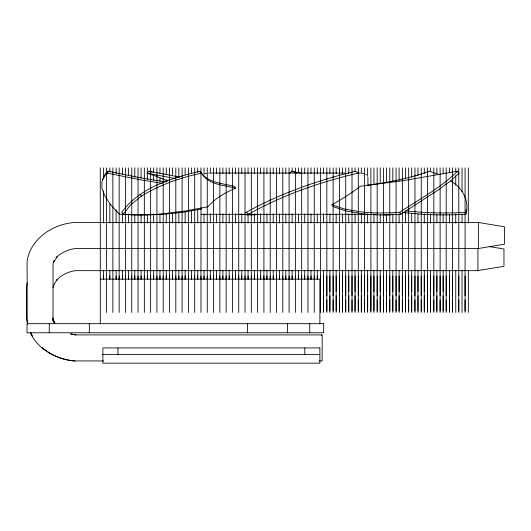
<?xml version="1.0" encoding="UTF-8"?>
<svg xmlns="http://www.w3.org/2000/svg" width="531" height="531" viewBox="0 0 531 531"><rect width="100%" height="100%" fill="white"/><g stroke="black" fill="none" stroke-linecap="round" stroke-linejoin="round"><path stroke-width="0.8" d="M119.163 275.994L119.163 312.467M125.462 275.994L125.462 312.467M131.754 275.994L131.754 312.467M138.047 275.994L138.047 312.467M144.339 275.994L144.339 312.467M150.631 275.994L150.631 312.467M156.924 275.994L156.924 312.467M163.216 275.994L163.216 312.467M169.508 275.994L169.508 312.467M175.807 275.994L175.807 312.467M182.1 275.994L182.1 312.467M188.392 275.994L188.392 312.467M194.685 275.994L194.685 312.467M200.977 275.994L200.977 312.467M207.269 275.994L207.269 312.467M213.562 275.994L213.562 312.467M219.861 275.994L219.861 312.467M226.153 275.994L226.153 312.467M232.445 275.994L232.445 312.467M238.738 275.994L238.738 312.467M245.03 275.994L245.03 312.467M251.322 275.994L251.322 312.467M257.615 275.994L257.615 312.467M263.914 275.994L263.914 312.467M270.206 275.994L270.206 312.467M276.498 275.994L276.498 312.467M282.791 275.994L282.791 312.467M289.083 275.994L289.083 312.467M295.375 275.994L295.375 312.467M301.668 275.994L301.668 312.467M307.96 275.994L307.96 312.467M314.259 275.994L314.259 312.467M320.545 295.813L320.551 275.994M323.591 295.813L323.585 310.987M326.837 295.813L326.844 275.994M329.884 310.987L329.89 295.813M333.129 295.813L333.136 275.994M336.176 310.987L336.183 295.813M339.422 295.813L339.428 275.994M342.468 310.987L342.475 295.813M345.714 295.813L345.721 275.994M348.761 310.987L348.767 295.813M352.007 295.813L352.013 275.994M355.053 310.987L355.06 295.813M358.306 295.813L358.312 275.994M361.345 310.987L361.352 295.813M364.598 295.813L364.605 275.994M367.638 310.987L367.644 295.807M370.897 275.994L370.897 310.987M373.943 295.807L373.937 310.987M377.183 295.813L377.189 275.994M380.236 295.787L380.229 310.987M383.475 295.813L383.482 275.994M386.522 310.987L386.528 295.787M389.767 295.813L389.774 275.994M392.814 310.987L392.821 295.787M396.06 295.813L396.066 275.994M399.106 310.987L399.113 295.774M402.352 295.813L402.359 275.994M405.399 310.987L405.399 275.994M408.651 295.813L408.658 275.994M411.691 310.987L411.698 295.76M414.943 295.813L414.95 275.994M417.983 310.987L417.99 295.754M421.236 295.813L421.242 275.994M424.282 310.987L424.289 295.747M427.535 275.994L427.535 310.987M430.581 295.74L430.575 310.987M433.82 295.813L433.827 275.994M436.874 295.727L436.867 310.987M440.113 295.813L440.119 275.994M443.159 310.987L443.166 295.714M446.193 295.813L446.199 275.994M449.452 310.987L449.458 295.707M452.485 295.813L452.492 275.994M458.777 295.813L458.784 275.994M465.07 295.813L465.076 275.994M403.474 212.539L419.238 214.02A175.469 83.287 7.1 0 0 465.84 214.172C469.889 201.05 462.282 187.489 450.766 181.005M465.84 214.172L466.152 209.732M27.2 282.923L26.55 287.497L26.55 318.454L27.745 324.368M201.747 208.902L183.235 212.194L165.785 214.02A175.469 83.287 7.1 0 1 119.309 214.172L110.733 204.873L104.952 196.105L101.945 188.452L101.899 181.602L104.813 175.588L107.7 173.179L108.205 171.214L140.529 177.819L165.599 181.907M52.881 287.543L54.985 282.698L57.268 279.552L56.279 280.6C61.165 275.045 68.174 271.633 75.455 270.664L477.92 270.664L477.92 248.535M102.377 179.724L105.311 173.664L108.205 171.214M123.172 214.172L130.706 204.873L141.531 195.999C159.957 184.828 180.54 177.56 201.581 173.179C208.086 184.755 224.175 185.193 235.704 188.16L233.985 186.242C222.502 183.308 206.592 182.75 200.167 171.214C171.646 178.21 139.812 187.337 121.791 212.254L123.172 214.172A175.469 66.793 -19.2 0 0 160.667 214.02L185.81 210.913L207.96 206.765C215.38 198.163 225.336 192.474 235.704 188.16M457.642 171.214C440.684 187.828 419.404 199.225 399.684 212.254A175.217 66.222 -19 0 1 362.54 212.101L344.353 209.008L331.882 204.76C341.798 199.337 351.409 193.211 360.303 186.248L402.259 180.805L457.642 171.214L459.056 173.179L449.857 181.602L444.228 185.332L440.557 188.452L401.064 214.172A175.469 66.793 -19.2 0 1 363.921 214.02L345.721 210.913L333.528 206.758L331.882 204.76M167.929 181.011L156.26 176.279L147.007 173.179L149.045 171.214L179.571 177.062M289.893 173.179L291.937 171.214L301.98 173.338M247.307 214.876C281.762 195.454 319.489 182.12 357.947 173.179L355.677 171.214C317.272 180.314 279.618 193.702 245.09 212.951M204.893 173.657L206.678 173.212M478.411 248.508L504.45 244.174L504.45 226.81L478.411 222.469L478.411 248.508L75.906 248.475C68.545 249.351 61.317 252.384 56.087 257.727L57.381 256.539L53.346 262.573L54.069 260.648L53.014 264L53.014 320.983L52.894 318.826L53.956 322.204L53.319 320.989L54.739 323.552M477.92 270.571L503.965 266.343L503.965 248.979L489.317 246.603M367.644 185.18C388.573 182.465 409.408 178.456 429.274 171.214L438.633 174.447M208.597 173.06L209.247 173.06M211.185 173.06L344.831 173.06M357.94 173.06L360.529 173.06M201.189 214.312L367.937 214.312M478.411 222.502L74.951 222.502C53.193 223.677 30.187 238.758 27.088 261.531L27.214 322.47M100.286 279.127L319.888 279.127L319.888 323.684M102.875 354.476L319.888 354.476M103.479 360.941L74.44 360.941C65.107 360.237 55.908 357.084 48.115 351.907M319.191 360.941L322.164 360.941L322.164 334.902L75.442 334.902L70.583 333.926M75.88 334.902L70.736 333.979M74.977 360.941C56.956 359.62 38.365 349.909 30.466 333.063M405.538 210.8L419.729 212.101A175.217 82.577 7 0 0 466.331 212.254M162.101 183.328L140.045 179.717L107.7 173.179M147.007 173.179L175.363 178.516M362.447 173.212L364.233 173.657M149.045 171.214L152.145 172.303M291.937 171.214L296.57 173.471M43.197 348.947L44.478 349.79M49.376 353.022L50.445 353.732M365.766 174.36L366.41 174.799M45.069 349.69L46.894 351.018M42.261 347.566L43.237 348.356M246.351 212.254L248.561 214.172M399.684 212.254L401.064 214.172M200.167 171.214L201.581 173.179M140.051 194.253L141.379 196.105M54.826 322.602L53.127 319.171L53.638 320.784L52.808 317.95M30.798 332.671L32.57 336.262M465.07 299.842L465.076 310.987M458.777 299.842L458.784 310.987M452.485 299.842L452.492 310.987M449.452 275.994L449.458 291.552M446.193 299.842L446.199 310.987M443.159 275.994L443.166 291.552M440.113 299.842L440.119 310.987M436.867 275.994L436.874 291.565M433.82 299.842L433.827 310.987M430.575 275.994L430.581 291.579M424.282 275.994L424.289 291.585M421.236 299.842L421.242 310.987M417.983 275.994L417.99 291.592M414.943 299.842L414.95 310.987M411.691 275.994L411.698 291.599M408.651 299.842L408.658 310.987M402.359 299.842L402.359 310.987M399.106 275.994L399.113 291.612M396.06 299.842L396.066 310.987M392.814 275.994L392.821 291.625M389.767 299.842L389.774 310.987M386.522 275.994L386.528 291.625M383.475 299.842L383.482 310.987M380.229 275.994L380.236 291.625M377.183 299.842L377.189 310.987M373.937 275.994L373.937 291.638M367.638 275.994L367.644 291.645M364.598 299.842L364.605 310.987M361.345 275.994L361.352 291.652M358.306 299.842L358.312 310.987M355.053 275.994L355.06 291.652M352.013 299.842L352.013 310.987M348.767 291.652L348.761 275.994M345.714 299.842L345.721 310.987M342.468 275.994L342.475 291.652M339.422 299.842L339.428 310.987M336.176 275.994L336.183 291.652M333.129 299.842L333.136 310.987M329.884 275.994L329.89 291.652M326.837 299.842L326.844 310.987M323.585 275.994L323.591 291.652M320.545 299.842L320.551 310.987M317.292 275.994L317.299 278.51M311 275.994L311 278.51M304.708 275.994L304.708 278.51M298.415 275.994L298.415 278.51M292.123 275.994L292.123 278.51M285.831 275.994L285.831 278.51M279.538 275.994L279.538 278.51M273.239 275.994L273.246 278.51M266.947 275.994L266.947 278.51M260.655 275.994L260.655 278.51M254.362 275.994L254.362 278.51M248.07 275.994L248.07 278.51M241.778 275.994L241.778 278.51M235.485 275.994L235.485 278.51M229.186 275.994L229.193 278.51M222.894 275.994L222.901 278.51M216.602 275.994L216.602 278.51M210.309 275.994L210.309 278.51M204.017 275.994L204.017 278.51M197.724 275.994L197.724 278.51M191.432 275.994L191.432 278.51M185.133 275.994L185.14 278.51M178.841 275.994L178.847 278.51M172.548 275.994L172.548 278.51M166.256 275.994L166.256 278.51M159.964 275.994L159.964 278.51M153.671 275.994L153.671 278.51M147.379 275.994L147.379 278.51M141.087 275.994L141.087 278.51M134.788 275.994L134.794 278.51M128.495 275.994L128.502 278.51M122.422 275.994L122.422 278.51M116.13 275.994L116.13 278.51M109.837 275.994L109.837 278.51M103.538 275.994L103.545 278.51M468.335 167.849L468.335 223.013M468.335 270.511L468.335 312.467M465.076 167.849L465.076 312.467M462.036 167.849L462.036 191.711M462.036 213.933L462.036 223.013M462.036 270.511L462.036 312.467M458.784 167.849L458.784 312.467M455.744 167.849L455.744 171.745M455.744 175.688L455.744 185.246M455.744 213.933L455.744 223.013M455.744 270.511L455.744 312.467M452.492 167.849L452.492 312.467M449.452 167.849L449.452 172.628M449.452 214.597L449.452 223.013M449.452 270.511L449.452 312.467M446.199 167.849L446.199 312.467M443.159 167.849L443.159 173.577M443.159 214.597L443.159 223.013M443.159 270.511L443.159 312.467M440.119 167.849L440.119 312.467M436.867 167.849L436.867 173.577M436.867 214.597L436.867 223.013M436.867 270.511L436.867 312.467M433.827 167.849L433.827 312.467M430.575 167.849L430.575 171.745M430.575 213.933L430.575 223.013M430.575 270.511L430.575 312.467M427.535 167.849L427.535 312.467M424.282 167.849L424.282 173.577M424.282 213.933L424.282 223.013M424.282 270.511L424.282 312.467M421.242 167.849L421.242 312.467M417.983 167.849L417.983 175.688M417.983 213.933L417.983 223.013M417.983 270.511L417.983 312.467M414.95 167.849L414.95 312.467M411.691 167.849L411.691 177.221M411.691 213.435L411.691 223.013M411.691 270.511L411.691 312.467M408.658 167.849L408.658 312.467M405.399 167.849L405.399 178.774M405.399 212.274L405.399 223.013M405.399 270.511L405.399 312.467M402.359 167.849L402.359 312.467M399.106 167.849L399.106 180.394M399.106 213.933L399.106 223.013M399.106 270.511L399.106 312.467M396.066 167.849L396.066 312.467M392.814 167.849L392.814 181.443M392.814 213.933L392.814 223.013M392.814 270.511L392.814 312.467M389.774 167.849L389.774 312.467M386.522 167.849L386.522 182.598M386.522 214.597L386.522 223.013M386.522 270.511L386.522 312.467M383.482 167.849L383.482 312.467M380.229 167.849L380.229 183.64M380.229 214.597L380.229 223.013M380.229 270.511L380.229 312.467M377.189 167.849L377.189 312.467M373.937 167.849L373.937 184.522M373.937 213.933L373.937 223.013M373.937 270.511L373.937 312.467M370.897 167.849L370.897 312.467M367.937 177.507L367.937 185.757M367.638 167.849L367.638 176.458M367.638 213.933L367.638 223.013M367.638 270.511L367.638 312.467M364.605 167.849L364.605 312.467M361.345 167.849L361.345 173.577M361.345 213.933L361.345 223.013M361.345 270.511L361.345 312.467M358.312 167.849L358.312 312.467M355.053 167.849L355.053 171.745M355.053 213.933L355.053 223.013M355.053 270.511L355.053 312.467M352.013 167.849L352.013 312.467M348.761 167.849L348.761 173.577M348.761 213.933L348.761 223.013M348.761 270.511L348.761 312.467M345.721 167.849L345.721 312.467M342.468 167.849L342.468 173.577M342.468 213.933L342.468 223.013M342.468 270.511L342.468 312.467M339.428 167.849L339.428 312.467M336.176 167.849L336.176 173.577M336.176 213.933L336.176 223.013M336.176 270.511L336.176 312.467M333.136 167.849L333.136 312.467M329.884 167.849L329.884 173.577M329.884 213.933L329.884 223.013M329.884 270.511L329.884 312.467M326.844 167.849L326.844 312.467M323.585 167.849L323.585 173.577M323.585 213.933L323.585 223.013M323.585 270.511L323.585 312.467M321.68 334.902L321.68 335.346M320.551 167.849L320.551 312.467M317.292 167.849L317.292 173.577M317.292 213.933L317.292 223.013M317.292 270.511L317.292 279.558M314.259 167.849L314.259 279.558M311 167.849L311 173.577M311 213.933L311 223.013M311 270.511L311 279.558M309.765 323.684L309.765 332.771M307.96 167.849L307.96 279.558M304.807 347.924L304.807 354.476M304.708 167.849L304.708 173.577M304.708 213.933L304.708 223.013M304.708 270.511L304.708 279.558M301.668 167.849L301.668 279.558M298.415 167.849L298.415 172.628M298.415 213.933L298.415 223.013M298.415 270.511L298.415 279.558M295.375 167.849L295.375 279.558M292.123 167.849L292.123 171.745M292.123 213.933L292.123 223.013M292.123 270.511L292.123 279.558M289.083 167.849L289.083 279.558M287.543 323.684L287.543 332.771M285.831 167.849L285.831 173.577M285.831 213.933L285.831 223.013M285.831 270.511L285.831 279.558M282.791 167.849L282.791 279.558M279.538 167.849L279.538 173.577M279.538 213.933L279.538 223.013M279.538 270.511L279.538 279.558M276.498 167.849L276.498 279.558M273.239 167.849L273.239 173.577M273.239 213.933L273.239 223.013M273.239 270.511L273.239 279.558M270.206 167.849L270.206 279.558M266.947 167.849L266.947 173.577M266.947 213.933L266.947 223.013M266.947 270.511L266.947 279.558M263.914 167.849L263.914 279.558M260.655 167.849L260.655 173.577M260.655 213.933L260.655 223.013M260.655 270.511L260.655 279.558M257.615 167.849L257.615 279.558M254.362 167.849L254.362 173.577M254.362 213.933L254.362 223.013M254.362 270.511L254.362 279.558M251.322 167.849L251.322 279.558M248.07 167.849L248.07 173.577M248.07 214.597L248.07 223.013M248.07 270.511L248.07 279.558M247.512 323.684L247.512 332.771M245.03 167.849L245.03 279.558M241.778 167.849L241.778 173.577M241.778 213.933L241.778 223.013M241.778 270.511L241.778 279.558M238.738 167.849L238.738 279.558M235.485 167.849L235.485 173.577M235.485 213.933L235.485 223.013M235.485 270.511L235.485 279.558M232.445 167.849L232.445 279.558M229.186 167.849L229.186 173.577M229.186 213.933L229.186 223.013M229.186 270.511L229.186 279.558M226.153 167.849L226.153 279.558M222.894 167.849L222.894 173.577M222.894 213.933L222.894 223.013M222.894 270.511L222.894 279.558M219.861 167.849L219.861 279.558M216.602 167.849L216.602 173.577M216.602 213.933L216.602 223.013M216.602 270.511L216.602 279.558M213.562 167.849L213.562 279.558M210.309 167.849L210.309 173.577M210.309 213.933L210.309 223.013M210.309 270.511L210.309 279.558M207.269 167.849L207.269 279.558M204.017 167.849L204.017 174.553M204.017 213.933L204.017 223.013M204.017 270.511L204.017 279.558M200.977 167.849L200.977 279.558M197.724 167.849L197.724 172.509M197.724 209.433L197.724 223.013M197.724 270.511L197.724 279.558M194.685 167.849L194.685 279.558M191.432 167.849L191.432 173.577M191.432 210.615L191.432 223.013M191.432 270.511L191.432 279.558M188.392 167.849L188.392 279.558M185.133 167.849L185.133 174.553M185.133 211.444L185.133 223.013M185.133 270.511L185.133 279.558M182.1 167.849L182.1 279.558M178.841 167.849L178.841 177.221M178.841 212.274L178.841 223.013M178.841 270.511L178.841 279.558M175.807 167.849L175.807 279.558M172.548 167.849L172.548 175.688M172.548 213.435L172.548 223.013M172.548 270.511L172.548 279.558M169.508 167.849L169.508 279.558M166.256 167.849L166.256 174.553M166.256 179.524L166.256 182.007M166.256 213.933L166.256 223.013M166.256 270.511L166.256 279.558M163.216 167.849L163.216 279.558M159.964 167.849L159.964 173.577M159.964 177.971L159.964 181.443M159.964 213.933L159.964 223.013M159.964 270.511L159.964 279.558M156.924 167.849L156.924 279.558M153.671 167.849L153.671 172.509M153.671 174.918L153.671 180.394M153.671 213.933L153.671 223.013M153.671 270.511L153.671 279.558M150.631 167.849L150.631 279.558M147.379 167.849L147.379 179.584M147.379 214.597L147.379 223.013M147.379 270.511L147.379 279.558M144.339 167.849L144.339 279.558M141.087 167.849L141.087 177.991M141.087 214.597L141.087 223.013M141.087 270.511L141.087 279.558M138.047 167.849L138.047 279.558M134.788 167.849L134.788 177.221M134.788 214.597L134.788 223.013M134.788 270.511L134.788 279.558M131.754 167.849L131.754 279.558M128.495 167.849L128.495 175.688M128.495 213.933L128.495 223.013M128.495 270.511L128.495 279.558M125.462 167.849L125.462 279.558M122.422 167.849L122.422 174.553M122.422 213.933L122.422 223.013M122.422 270.511L122.422 279.558M119.163 167.849L119.163 279.558M117.955 347.924L117.955 354.476M116.13 167.849L116.13 173.577M116.13 209.791L116.13 223.013M116.13 270.511L116.13 279.558M112.871 167.849L112.871 312.467M109.837 167.849L109.837 171.745M109.837 203.964L109.837 223.013M109.837 270.511L109.837 279.558M106.578 167.849L106.578 312.467M103.538 167.849L103.538 177.991M103.538 191.047L103.538 223.013M103.538 270.511L103.538 279.558M100.286 167.849L100.286 323.684M89.288 323.684L89.288 332.771M49.257 323.684L49.257 332.771M393.471 214.285A175.469 37.064 26.7 0 1 382.745 214.843M376.751 214.424A175.469 37.064 26.7 0 1 375.331 214.278M258.776 214.318A175.469 37.064 26.7 0 1 240.729 214.272M323.658 323.684L27.028 323.684L27.028 332.771L323.658 332.771L323.658 323.684M319.888 347.924L102.875 347.924L102.875 363.151L319.888 363.151L319.888 347.924"/></g></svg>
